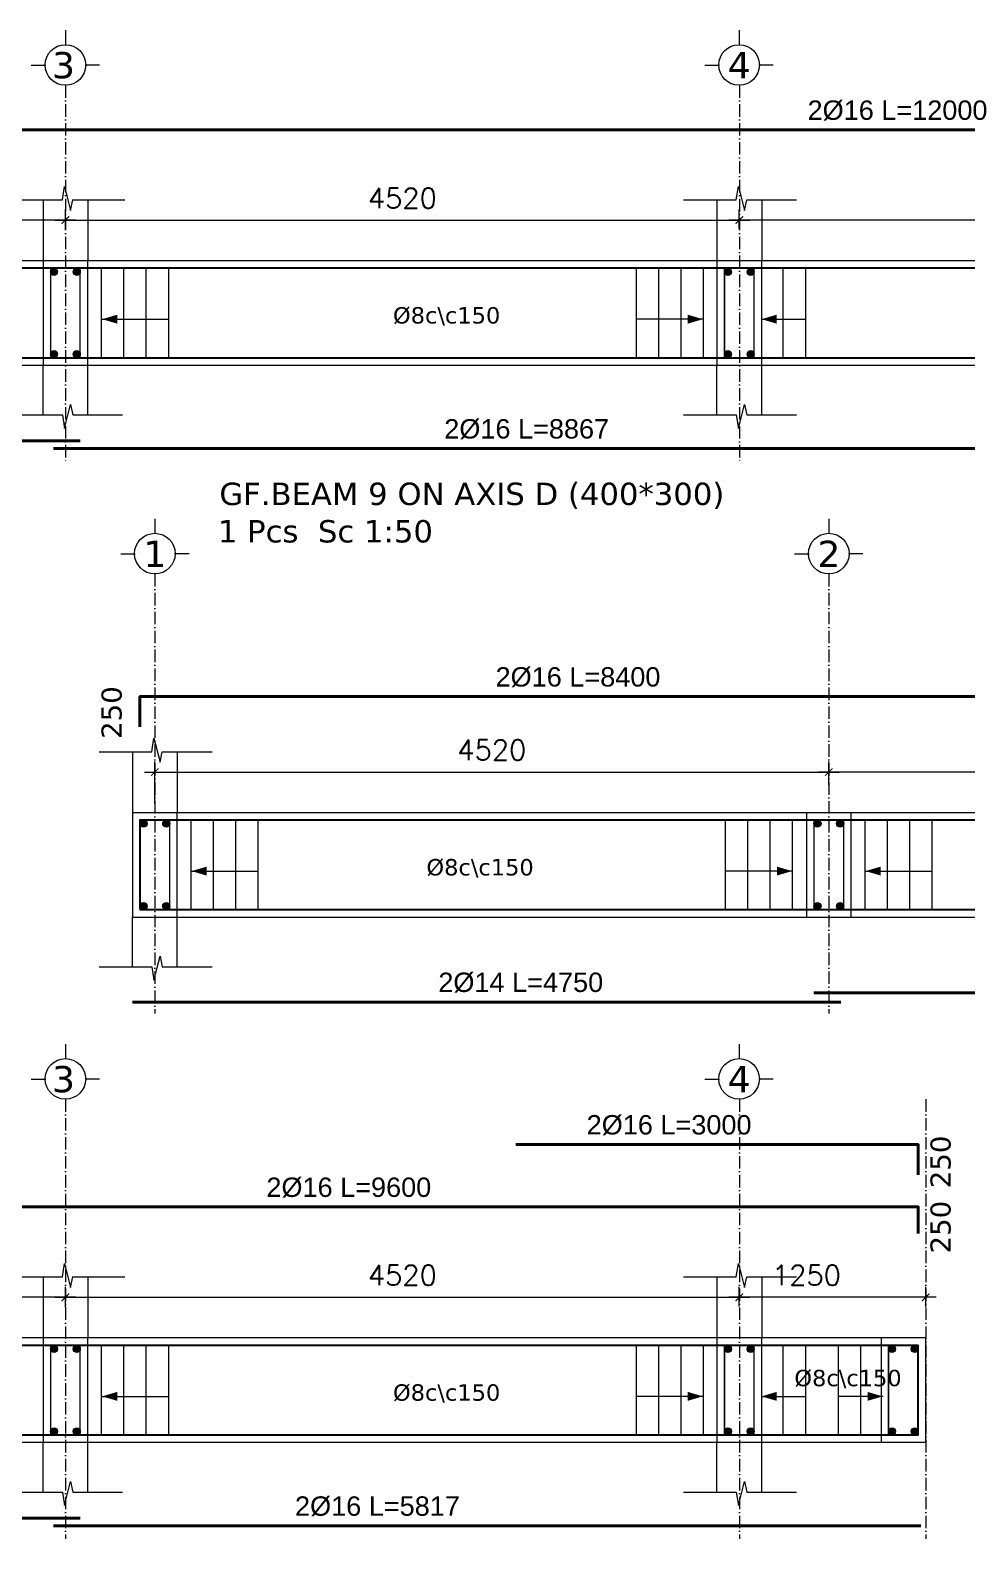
# Model space of a CAD drawing. Header units: inches. Extents: x -17020 to 43805, y -10194 to 123061.
# Drawn here: x 2399 to 3027, y 111904 to 112916 of the extents above; entities that cross this region are included whole.
import ezdxf

# ---------------------------------------------------------------- set-up
doc = ezdxf.new("R2010")
doc.units = ezdxf.units.IN
doc.header["$LTSCALE"] = 0.7
doc.header["$MEASUREMENT"] = 0
doc.linetypes.add('ACAD_ISO10W100', pattern=[18, 12, -3, 0, -3])
doc.layers.get('0').update_dxf_attribs({"lineweight": 13})
doc.layers.get('Defpoints').update_dxf_attribs({"lineweight": 5})
for name, color, linetype, lineweight in [('axis', 254, 'ACAD_ISO10W100', 9), ('BEAM FRAME', 5, 'Continuous', 18), ('COLUMN', 4, 'Continuous', 20), ('elevline', 30, 'Continuous', 20), ('FRAME 070', 5, 'Continuous', 60), ('hatch', 9, 'Continuous', 9), ('renforcment', 141, 'Continuous', 40), ('tex', 3, 'Continuous', 25), ('TEXT', 3, 'Continuous', 25), ('top rein. extension', 50, 'Continuous', 20), ('top renforcment', 7, 'Continuous', 40)]:
    doc.layers.add(name, color=color, linetype=linetype, lineweight=lineweight)
doc.styles.add('100', font='romans.shx', dxfattribs={"height": 13.5})
doc.styles.add('romanc', font='verdana.ttf', dxfattribs={"height": 250})
doc.styles.get("Standard").update_dxf_attribs({"font": 'arial.ttf', "height": 13})
doc.dimstyles.new('100', dxfattribs={"dimtxt": 13.5, "dimasz": 5, "dimexe": 7, "dimexo": 7, "dimgap": 8, "dimtad": 1, "dimdec": 0, "dimlfac": 10, "dimzin": 4, "dimdsep": 46, "dimtxsty": '100', "dimblk": 'ARCHTICK', "dimcen": 0.09, "dimdle": 7, "dimclrd": 1, "dimclre": 8, "dimclrt": 2, "dimadec": 0, "dimazin": 1, "dimtfac": 1, "dimtdec": 0, "dimtix": 1, "dimtofl": 0, "dimtmove": 0, "dimatfit": 3, "dimldrblk": 'ARCHTICK', "dimfxl": 0.18, "dimtolj": 1, "dimtzin": 0, "dimlwd": -1, "dimlwe": -1, "dimarcsym": 0})
doc.dimstyles.get("Standard").update_dxf_attribs({"dimtxt": 13, "dimasz": 5, "dimexe": 0.18, "dimexo": 0.0625, "dimgap": 6, "dimtad": 1, "dimdec": 0, "dimlfac": 10, "dimzin": 0, "dimdsep": 46, "dimtxsty": 'Standard', "dimblk": 'ARCHTICK', "dimcen": 0.09, "dimse1": 1, "dimse2": 1, "dimclrd": 1, "dimclre": 7, "dimclrt": 3, "dimadec": 0, "dimazin": 0, "dimtfac": 1, "dimtdec": 0, "dimtix": 1, "dimtofl": 0, "dimtmove": 0, "dimatfit": 3, "dimldrblk": 'ARCHTICK', "dimfxl": 1, "dimtolj": 1, "dimtzin": 0, "dimarcsym": 0})

# ---------------------------------------------------------------- blocks, each defined once
blk = doc.blocks.new('_ArchTick')
at = {"color": 0, "linetype": 'ByBlock', "lineweight": 0, "const_width": 0.15}
blk.add_lwpolyline([(-0.5, -0.5), (0.5, 0.5)], dxfattribs=at)
blk = doc.blocks.new('*D1272')
at = {"color": 8, "transparency": 16777216}
for p, q in [((2422.7, 112782.3), (2422.7, 112795.9)), ((2874.7, 112782.9), (2874.7, 112795.9))]:
    blk.add_line(p, q, dxfattribs=at)
at = {"color": 1, "transparency": 16777216}
blk.add_line((2415.7, 112788.9), (2881.7, 112788.9), dxfattribs=at)
at = {"layer": 'Defpoints', "color": 0, "transparency": 16777216}
for p in [(2874.7, 112788.9), (2422.7, 112775.3), (2874.7, 112775.9)]:
    blk.add_point(p, dxfattribs=at)
at = {"color": 1, "transparency": 16777216, "xscale": 5, "yscale": 5, "zscale": 5, "rotation": 180}
blk.add_blockref('_ArchTick', (2422.7, 112788.9), dxfattribs=at)
at = {"color": 1, "transparency": 16777216, "xscale": 5, "yscale": 5, "zscale": 5}
blk.add_blockref('_ArchTick', (2874.7, 112788.9), dxfattribs=at)
at = {"color": 2, "transparency": 16777216, "insert": (2648.7, 112803.6), "char_height": 13.5, "attachment_point": 5, "style": '100'}
blk.add_mtext('\\A1;4520', dxfattribs=at)
blk = doc.blocks.new('*D1273')
at = {"layer": 'Defpoints', "color": 0, "transparency": 16777216}
for p in [(2129.7, 112849.4, -157.8), (2129.7, 112849.4), (3329.7, 112849.4, -218.5)]:
    blk.add_point(p, dxfattribs=at)
at = {"layer": 'TEXT', "color": 3, "transparency": 16777216, "insert": (2980.8, 112862.4), "char_height": 13, "attachment_point": 5}
blk.add_mtext('\\A1;2%%C16 L=12000', dxfattribs=at)
blk = doc.blocks.new('*D1274')
at = {"color": 8, "transparency": 16777216}
for p, q in [((1782.7, 112780), (1782.7, 112795.9)), ((2422.7, 112782.3), (2422.7, 112795.9))]:
    blk.add_line(p, q, dxfattribs=at)
at = {"color": 1, "transparency": 16777216}
blk.add_line((2429.7, 112788.9), (1775.7, 112788.9), dxfattribs=at)
at = {"layer": 'Defpoints', "color": 0, "transparency": 16777216}
for p in [(1782.7, 112788.9), (1782.7, 112773), (2422.7, 112775.3)]:
    blk.add_point(p, dxfattribs=at)
at = {"color": 1, "transparency": 16777216, "xscale": 5, "yscale": 5, "zscale": 5, "rotation": 180}
blk.add_blockref('_ArchTick', (1782.7, 112788.9), dxfattribs=at)
at = {"color": 1, "transparency": 16777216, "xscale": 5, "yscale": 5, "zscale": 5}
blk.add_blockref('_ArchTick', (2422.7, 112788.9), dxfattribs=at)
at = {"color": 2, "transparency": 16777216, "insert": (2102.7, 112803.6), "char_height": 13.5, "attachment_point": 5, "style": '100'}
blk.add_mtext('\\A1;6400', dxfattribs=at)
blk = doc.blocks.new('*D1277')
at = {"layer": 'Defpoints', "color": 0, "transparency": 16777216}
for p in [(1772.7, 112640.7, -13652.7), (2432.7, 112640.7, -37100.9), (2432.7, 112640.7)]:
    blk.add_point(p, dxfattribs=at)
at = {"layer": 'TEXT', "color": 3, "transparency": 16777216, "insert": (2120.1, 112653.7), "char_height": 13, "attachment_point": 5}
blk.add_mtext('\\A1;2%%C16 L=6600', dxfattribs=at)
blk = doc.blocks.new('*D1278')
at = {"color": 8, "transparency": 16777216}
for p, q in [((2874.7, 112782.8), (2874.7, 112795.9)), ((3289.8, 112781.3), (3289.8, 112795.9))]:
    blk.add_line(p, q, dxfattribs=at)
at = {"color": 1, "transparency": 16777216}
blk.add_line((3296.8, 112788.9), (2867.7, 112788.9), dxfattribs=at)
at = {"layer": 'Defpoints', "color": 0, "transparency": 16777216}
for p in [(2874.7, 112788.9), (2874.7, 112775.8), (3289.8, 112774.3)]:
    blk.add_point(p, dxfattribs=at)
at = {"color": 1, "transparency": 16777216, "xscale": 5, "yscale": 5, "zscale": 5, "rotation": 180}
blk.add_blockref('_ArchTick', (2874.7, 112788.9), dxfattribs=at)
at = {"color": 1, "transparency": 16777216, "xscale": 5, "yscale": 5, "zscale": 5}
blk.add_blockref('_ArchTick', (3289.8, 112788.9), dxfattribs=at)
at = {"color": 2, "transparency": 16777216, "insert": (3089.5, 112803.6), "char_height": 13.5, "attachment_point": 5, "style": '100'}
blk.add_mtext('\\A1;4150', dxfattribs=at)
blk = doc.blocks.new('*D1280')
at = {"layer": 'Defpoints', "color": 0, "transparency": 16777216}
for p in [(2414.7, 112635.6, -13652.7), (3301.5, 112635.6, -37100.9), (3301.5, 112635.6)]:
    blk.add_point(p, dxfattribs=at)
at = {"layer": 'TEXT', "color": 3, "transparency": 16777216, "insert": (2732.1, 112648.6), "char_height": 13, "attachment_point": 5}
blk.add_mtext('\\A1;2%%C16 L=8867', dxfattribs=at)
blk = doc.blocks.new('*D1303')
at = {"layer": 'Defpoints', "color": 0, "transparency": 16777216}
for p in [(2442.7, 112469.2, -218.4), (2442.7, 112469.2), (3282.7, 112469.2, -167.8)]:
    blk.add_point(p, dxfattribs=at)
at = {"layer": 'TEXT', "color": 3, "transparency": 16777216, "insert": (2766.5, 112482.2), "char_height": 13, "attachment_point": 5}
blk.add_mtext('\\A1;2%%C16 L=8400', dxfattribs=at)
blk = doc.blocks.new('*D1306')
at = {"color": 1, "transparency": 16777216}
blk.add_line((3581.7, 112418.6), (2927.7, 112418.6), dxfattribs=at)
at = {"color": 8, "transparency": 16777216}
for p, q in [((2934.7, 112409.7), (2934.7, 112425.6)), ((3574.7, 112412), (3574.7, 112425.6))]:
    blk.add_line(p, q, dxfattribs=at)
at = {"layer": 'Defpoints', "color": 0, "transparency": 16777216}
for p in [(2934.7, 112418.6), (2934.7, 112402.7), (3574.7, 112405)]:
    blk.add_point(p, dxfattribs=at)
at = {"color": 1, "transparency": 16777216, "xscale": 5, "yscale": 5, "zscale": 5, "rotation": 180}
blk.add_blockref('_ArchTick', (2934.7, 112418.6), dxfattribs=at)
at = {"color": 1, "transparency": 16777216, "xscale": 5, "yscale": 5, "zscale": 5}
blk.add_blockref('_ArchTick', (3574.7, 112418.6), dxfattribs=at)
at = {"color": 2, "transparency": 16777216, "insert": (3254.7, 112433.4), "char_height": 13.5, "attachment_point": 5, "style": '100'}
blk.add_mtext('\\A1;6400', dxfattribs=at)
blk = doc.blocks.new('*D1307')
at = {"color": 1, "transparency": 16777216}
blk.add_line((2475.7, 112418.6), (2941.7, 112418.6), dxfattribs=at)
at = {"color": 8, "transparency": 16777216}
for p, q in [((2482.7, 112397.4), (2482.7, 112425.6)), ((2934.7, 112409.7), (2934.7, 112425.6))]:
    blk.add_line(p, q, dxfattribs=at)
at = {"layer": 'Defpoints', "color": 0, "transparency": 16777216}
for p in [(2934.7, 112418.6), (2934.7, 112402.7), (2482.7, 112390.4)]:
    blk.add_point(p, dxfattribs=at)
at = {"color": 1, "transparency": 16777216, "xscale": 5, "yscale": 5, "zscale": 5, "rotation": 180}
blk.add_blockref('_ArchTick', (2482.7, 112418.6), dxfattribs=at)
at = {"color": 1, "transparency": 16777216, "xscale": 5, "yscale": 5, "zscale": 5}
blk.add_blockref('_ArchTick', (2934.7, 112418.6), dxfattribs=at)
at = {"color": 2, "transparency": 16777216, "insert": (2708.7, 112433.4), "char_height": 13.5, "attachment_point": 5, "style": '100'}
blk.add_mtext('\\A1;4520', dxfattribs=at)
blk = doc.blocks.new('*D1309')
at = {"layer": 'Defpoints', "color": 0, "transparency": 16777216}
for p in [(2467.7, 112264.3, -13652.7), (2942.7, 112264.3, -37100.9), (2942.7, 112264.3)]:
    blk.add_point(p, dxfattribs=at)
at = {"layer": 'TEXT', "color": 3, "transparency": 16777216, "insert": (2728.1, 112277.3), "char_height": 13, "attachment_point": 5}
blk.add_mtext('\\A1;2%%C14 L=4750', dxfattribs=at)
blk = doc.blocks.new('*D1310')
at = {"layer": 'Defpoints', "color": 0, "transparency": 16777216}
for p in [(2924.7, 112270.4, -13652.7), (3584.7, 112270.4, -37100.9), (3584.7, 112270.4)]:
    blk.add_point(p, dxfattribs=at)
at = {"layer": 'TEXT', "color": 3, "transparency": 16777216, "insert": (3272.1, 112283.4), "char_height": 13, "attachment_point": 5}
blk.add_mtext('\\A1;2%%C14 L=6600', dxfattribs=at)
blk = doc.blocks.new('*D1314')
at = {"color": 8, "transparency": 16777216}
for p, q in [((2422.7, 112059.6), (2422.7, 112073.2)), ((2874.7, 112060.2), (2874.7, 112073.2))]:
    blk.add_line(p, q, dxfattribs=at)
at = {"color": 1, "transparency": 16777216}
blk.add_line((2415.7, 112066.2), (2881.7, 112066.2), dxfattribs=at)
at = {"layer": 'Defpoints', "color": 0, "transparency": 16777216}
for p in [(2874.7, 112066.2), (2874.7, 112053.2), (2422.7, 112052.6)]:
    blk.add_point(p, dxfattribs=at)
at = {"color": 1, "transparency": 16777216, "xscale": 5, "yscale": 5, "zscale": 5, "rotation": 180}
blk.add_blockref('_ArchTick', (2422.7, 112066.2), dxfattribs=at)
at = {"color": 1, "transparency": 16777216, "xscale": 5, "yscale": 5, "zscale": 5}
blk.add_blockref('_ArchTick', (2874.7, 112066.2), dxfattribs=at)
at = {"color": 2, "transparency": 16777216, "insert": (2648.7, 112081), "char_height": 13.5, "attachment_point": 5, "style": '100'}
blk.add_mtext('\\A1;4520', dxfattribs=at)
blk = doc.blocks.new('*D1315')
at = {"layer": 'Defpoints', "color": 0, "transparency": 16777216}
for p in [(2065.7, 112126.8, -157.8), (2065.7, 112126.8), (3025.7, 112126.8, -218.5)]:
    blk.add_point(p, dxfattribs=at)
at = {"layer": 'TEXT', "color": 3, "transparency": 16777216, "insert": (2612.8, 112139.8), "char_height": 13, "attachment_point": 5}
blk.add_mtext('\\A1;2%%C16 L=9600', dxfattribs=at)
blk = doc.blocks.new('*D1316')
at = {"color": 8, "transparency": 16777216}
for p, q in [((1782.7, 112057.3), (1782.7, 112073.2)), ((2422.7, 112059.6), (2422.7, 112073.2))]:
    blk.add_line(p, q, dxfattribs=at)
at = {"color": 1, "transparency": 16777216}
blk.add_line((2429.7, 112066.2), (1775.7, 112066.2), dxfattribs=at)
at = {"layer": 'Defpoints', "color": 0, "transparency": 16777216}
for p in [(1782.7, 112066.2), (1782.7, 112050.3), (2422.7, 112052.6)]:
    blk.add_point(p, dxfattribs=at)
at = {"color": 1, "transparency": 16777216, "xscale": 5, "yscale": 5, "zscale": 5, "rotation": 180}
blk.add_blockref('_ArchTick', (1782.7, 112066.2), dxfattribs=at)
at = {"color": 1, "transparency": 16777216, "xscale": 5, "yscale": 5, "zscale": 5}
blk.add_blockref('_ArchTick', (2422.7, 112066.2), dxfattribs=at)
at = {"color": 2, "transparency": 16777216, "insert": (2102.7, 112081), "char_height": 13.5, "attachment_point": 5, "style": '100'}
blk.add_mtext('\\A1;6400', dxfattribs=at)
blk = doc.blocks.new('*D1320')
at = {"layer": 'Defpoints', "color": 0, "transparency": 16777216}
for p in [(1772.7, 111918, -13652.7), (2432.7, 111918, -37100.9), (2432.7, 111918)]:
    blk.add_point(p, dxfattribs=at)
at = {"layer": 'TEXT', "color": 3, "transparency": 16777216, "insert": (2120.1, 111931), "char_height": 13, "attachment_point": 5}
blk.add_mtext('\\A1;2%%C16 L=6600', dxfattribs=at)
blk = doc.blocks.new('*D1321')
at = {"color": 8, "transparency": 16777216}
for p, q in [((2874.7, 112060.1), (2874.7, 112073.2)), ((2999.7, 112059.9), (2999.7, 112073.2))]:
    blk.add_line(p, q, dxfattribs=at)
at = {"color": 1, "transparency": 16777216}
blk.add_line((3006.7, 112066.2), (2867.7, 112066.2), dxfattribs=at)
at = {"layer": 'Defpoints', "color": 0, "transparency": 16777216}
for p in [(2874.7, 112066.2), (2874.7, 112053.1), (2999.7, 112052.9)]:
    blk.add_point(p, dxfattribs=at)
at = {"color": 1, "transparency": 16777216, "xscale": 5, "yscale": 5, "zscale": 5, "rotation": 180}
blk.add_blockref('_ArchTick', (2874.7, 112066.2), dxfattribs=at)
at = {"color": 1, "transparency": 16777216, "xscale": 5, "yscale": 5, "zscale": 5}
blk.add_blockref('_ArchTick', (2999.7, 112066.2), dxfattribs=at)
at = {"color": 2, "transparency": 16777216, "insert": (2919.7, 112081), "char_height": 13.5, "attachment_point": 5, "style": '100'}
blk.add_mtext('\\A1;1250', dxfattribs=at)
blk = doc.blocks.new('*D1323')
at = {"layer": 'Defpoints', "color": 0, "transparency": 16777216}
for p in [(2414.7, 111912.9, -13652.7), (2996.4, 111912.9, -37100.9), (2996.4, 111912.9)]:
    blk.add_point(p, dxfattribs=at)
at = {"layer": 'TEXT', "color": 3, "transparency": 16777216, "insert": (2632, 111925.9), "char_height": 13, "attachment_point": 5}
blk.add_mtext('\\A1;2%%C16 L=5817', dxfattribs=at)
blk = doc.blocks.new('*D1340')
at = {"layer": 'Defpoints', "color": 0, "transparency": 16777216}
for p in [(2724.7, 112168.7, -209.5), (3024.7, 112168.7, -218.4), (3024.7, 112168.7)]:
    blk.add_point(p, dxfattribs=at)
at = {"layer": 'TEXT', "color": 3, "transparency": 16777216, "insert": (2827.6, 112181.7), "char_height": 13, "attachment_point": 5}
blk.add_mtext('\\A1;2%%C16 L=3000', dxfattribs=at)

msp = doc.modelspace()

# ---------------------------------------------------------------- hatches: boundary and pattern name
at = {"layer": 'elevline'}
for points in [[(2417.48, 112754.19, 1), (2412.72, 112754.19, 1)], [(2427.96, 112754.19, -1), (2432.72, 112754.19, -1)], [(2869.48, 112754.19, 1), (2864.72, 112754.19, 1)], [(2879.96, 112754.19, -1), (2884.72, 112754.19, -1)], [(2417.48, 112698.95, -1), (2412.72, 112698.95, -1)], [(2427.96, 112698.95, 1), (2432.72, 112698.95, 1)], [(2869.48, 112698.95, -1), (2864.72, 112698.95, -1)], [(2879.96, 112698.95, 1), (2884.72, 112698.95, 1)], [(2477.48, 112383.93, 1), (2472.72, 112383.93, 1)], [(2487.96, 112383.93, -1), (2492.72, 112383.93, -1)], [(2929.48, 112383.93, 1), (2924.72, 112383.93, 1)], [(2939.96, 112383.93, -1), (2944.72, 112383.93, -1)], [(2477.48, 112328.69, -1), (2472.72, 112328.69, -1)], [(2487.96, 112328.69, 1), (2492.72, 112328.69, 1)], [(2929.48, 112328.69, -1), (2924.72, 112328.69, -1)], [(2939.96, 112328.69, 1), (2944.72, 112328.69, 1)], [(2417.48, 112031.53, 1), (2412.72, 112031.53, 1)], [(2427.96, 112031.53, -1), (2432.72, 112031.53, -1)], [(2869.48, 112031.53, 1), (2864.72, 112031.53, 1)], [(2879.96, 112031.53, -1), (2884.72, 112031.53, -1)], [(2979.48, 112031.53, 1), (2974.72, 112031.53, 1)], [(2989.96, 112031.53, -1), (2994.72, 112031.53, -1)], [(2417.48, 111976.29, -1), (2412.72, 111976.29, -1)], [(2427.96, 111976.29, 1), (2432.72, 111976.29, 1)], [(2869.48, 111976.29, -1), (2864.72, 111976.29, -1)], [(2879.96, 111976.29, 1), (2884.72, 111976.29, 1)], [(2979.48, 111976.29, -1), (2974.72, 111976.29, -1)], [(2989.96, 111976.29, 1), (2994.72, 111976.29, 1)]]:
    msp.add_hatch(color=256, dxfattribs=at).paths.add_polyline_path(points)

# ---------------------------------------------------------------- linework, layer by layer
at = {"layer": 'axis'}
for p, q in [((2422.72, 112879.33), (2422.72, 112626.83)), ((2874.72, 112879.33), (2874.72, 112626.83)), ((2482.72, 112551.5), (2482.72, 112256.57)), ((2934.72, 112551.5), (2934.72, 112256.57)), ((2934.72, 112551.5), (2934.72, 112256.57)), ((2422.72, 112199.1), (2422.72, 111904.17)), ((2874.72, 112199.1), (2874.72, 111904.17)), ((2999.72, 112199.1), (2999.72, 111904.17))]:
    msp.add_line(p, q, dxfattribs=at)
at = {"layer": 'BEAM FRAME', "elevation": 217.91}
for points in [[(1155.72, 112691.57), (3304.76, 112691.57), (3304.76, 112761.57), (1155.72, 112761.57)], [(2467.72, 112321.31), (4151.72, 112321.31), (4151.72, 112391.31), (2467.72, 112391.31)], [(1125.72, 111968.91), (2999.72, 111968.91), (2999.72, 112038.91), (1125.72, 112038.91)]]:
    msp.add_lwpolyline(points, close=True, dxfattribs=at)
at = {"layer": 'COLUMN', "lineweight": 20}
for p, q in [((2407.72, 112802.49, 217.91), (2407.72, 112761.57, 217.91)), ((2437.72, 112802.49, 217.91), (2437.72, 112761.57, 217.91)), ((2859.72, 112802.49, 217.91), (2859.72, 112761.57, 217.91)), ((2889.72, 112802.49, 217.91), (2889.72, 112761.57, 217.91)), ((2407.72, 112658.14, 217.91), (2407.72, 112691.57, 217.91)), ((2437.72, 112658.14, 217.91), (2437.72, 112691.57, 217.91)), ((2859.72, 112658.14, 217.91), (2859.72, 112691.57, 217.91)), ((2889.72, 112658.14, 217.91), (2889.72, 112691.57, 217.91)), ((2467.72, 112432.24, 217.91), (2467.72, 112391.31, 217.91)), ((2497.72, 112432.24, 217.91), (2497.72, 112391.31, 217.91)), ((2467.72, 112287.88, 217.91), (2467.72, 112321.31, 217.91)), ((2497.72, 112287.88, 217.91), (2497.72, 112321.31, 217.91)), ((2407.72, 112079.84, 217.91), (2407.72, 112038.91, 217.91)), ((2437.72, 112079.84, 217.91), (2437.72, 112038.91, 217.91)), ((2859.72, 112079.84, 217.91), (2859.72, 112038.91, 217.91)), ((2889.72, 112079.84, 217.91), (2889.72, 112038.91, 217.91)), ((2407.72, 111935.48, 217.91), (2407.72, 111968.91, 217.91)), ((2437.72, 111935.48, 217.91), (2437.72, 111968.91, 217.91)), ((2859.72, 111935.48, 217.91), (2859.72, 111968.91, 217.91)), ((2889.72, 111935.48, 217.91), (2889.72, 111968.91, 217.91))]:
    msp.add_line(p, q, dxfattribs=at)
at = {"layer": 'elevline'}
for p, q in [((2447.03, 112696.57), (2447.03, 112756.57)), ((2461.99, 112696.57), (2461.99, 112756.57)), ((2476.99, 112696.57), (2476.99, 112756.57)), ((2491.99, 112696.57), (2491.99, 112756.57)), ((2805.65, 112696.57), (2805.65, 112756.57)), ((2820.65, 112696.57), (2820.65, 112756.57)), ((2835.65, 112696.57), (2835.65, 112756.57)), ((2850.61, 112696.57), (2850.61, 112756.57)), ((2864.68, 112696.57), (2864.68, 112756.57)), ((2904.21, 112696.57), (2904.21, 112756.57)), ((2919.21, 112696.57), (2919.21, 112756.57)), ((2507.03, 112326.31), (2507.03, 112386.31)), ((2521.99, 112326.31), (2521.99, 112386.31)), ((2536.99, 112326.31), (2536.99, 112386.31)), ((2551.99, 112326.31), (2551.99, 112386.31)), ((2865.45, 112326.31), (2865.45, 112386.31)), ((2880.45, 112326.31), (2880.45, 112386.31)), ((2895.45, 112326.31), (2895.45, 112386.31)), ((2910.41, 112326.31), (2910.41, 112386.31)), ((2959.03, 112326.31), (2959.03, 112386.31)), ((2973.99, 112326.31), (2973.99, 112386.31)), ((2988.99, 112326.31), (2988.99, 112386.31)), ((3003.99, 112326.31), (3003.99, 112386.31)), ((2447.03, 111973.91), (2447.03, 112033.91)), ((2461.99, 111973.91), (2461.99, 112033.91)), ((2476.99, 111973.91), (2476.99, 112033.91)), ((2491.99, 111973.91), (2491.99, 112033.91)), ((2805.65, 111973.91), (2805.65, 112033.91)), ((2820.65, 111973.91), (2820.65, 112033.91)), ((2835.65, 111973.91), (2835.65, 112033.91)), ((2850.61, 111973.91), (2850.61, 112033.91)), ((2864.68, 111973.91), (2864.68, 112033.91)), ((2904.21, 111973.91), (2904.21, 112033.91)), ((2919.21, 111973.91), (2919.21, 112033.91)), ((2941.22, 111973.91), (2941.22, 112033.91)), ((2956.22, 111973.91), (2956.22, 112033.91)), ((2974.68, 111973.91), (2974.68, 112033.91))]:
    msp.add_line(p, q, dxfattribs=at)
for centre in [(2415.1, 112754.19), (2430.34, 112754.19), (2867.1, 112754.19), (2882.34, 112754.19), (2415.1, 112698.95), (2430.34, 112698.95), (2867.1, 112698.95), (2882.34, 112698.95), (2475.1, 112383.93), (2490.34, 112383.93), (2927.1, 112383.93), (2942.34, 112383.93), (2475.1, 112328.69), (2490.34, 112328.69), (2927.1, 112328.69), (2942.34, 112328.69), (2415.1, 112031.53), (2430.34, 112031.53), (2867.1, 112031.53), (2882.34, 112031.53), (2977.1, 112031.53), (2992.34, 112031.53), (2415.1, 111976.29), (2430.34, 111976.29), (2867.1, 111976.29), (2882.34, 111976.29), (2977.1, 111976.29), (2992.34, 111976.29)]:
    msp.add_circle(centre, 2.38, dxfattribs=at)
at = {"layer": 'FRAME 070', "lineweight": 20}
for p, q in [((2385.33, 112802.49, 217.91), (2420.69, 112802.49, 217.91)), ((2420.69, 112802.49, 217.91), (2422.04, 112811.49, 217.91)), ((2422.04, 112811.49, 217.91), (2426.22, 112795.42, 217.91)), ((2426.22, 112795.42, 217.91), (2427.73, 112802.49, 217.91)), ((2427.25, 112802.49, 217.91), (2462.6, 112802.49, 217.91)), ((2837.33, 112802.49, 217.91), (2872.69, 112802.49, 217.91)), ((2872.69, 112802.49, 217.91), (2874.04, 112811.49, 217.91)), ((2874.04, 112811.49, 217.91), (2878.22, 112795.42, 217.91)), ((2878.22, 112795.42, 217.91), (2879.73, 112802.49, 217.91)), ((2879.73, 112802.49, 217.91), (2913.11, 112802.49, 217.91)), ((2422.04, 112649.14, 217.91), (2426.22, 112665.22, 217.91)), ((2426.22, 112665.22, 217.91), (2427.73, 112658.14, 217.91)), ((2874.04, 112649.14, 217.91), (2878.22, 112665.22, 217.91)), ((2878.22, 112665.22, 217.91), (2879.73, 112658.14, 217.91)), ((2385.33, 112658.14, 217.91), (2420.69, 112658.14, 217.91)), ((2420.69, 112658.14, 217.91), (2422.04, 112649.14, 217.91)), ((2427.73, 112658.14, 217.91), (2461.11, 112658.14, 217.91)), ((2837.33, 112658.14, 217.91), (2872.69, 112658.14, 217.91)), ((2872.69, 112658.14, 217.91), (2874.04, 112649.14, 217.91)), ((2879.73, 112658.14, 217.91), (2913.11, 112658.14, 217.91)), ((2480.69, 112432.24, 217.91), (2482.04, 112441.24, 217.91)), ((2482.04, 112441.24, 217.91), (2486.22, 112425.16, 217.91)), ((2445.33, 112432.24, 217.91), (2480.69, 112432.24, 217.91)), ((2486.22, 112425.16, 217.91), (2487.73, 112432.24, 217.91)), ((2487.73, 112432.24, 217.91), (2521.11, 112432.24, 217.91)), ((2445.33, 112287.88, 217.91), (2480.69, 112287.88, 217.91)), ((2480.69, 112287.88, 217.91), (2482.04, 112278.88, 217.91)), ((2482.04, 112278.88, 217.91), (2486.22, 112294.96, 217.91)), ((2486.22, 112294.96, 217.91), (2487.73, 112287.88, 217.91)), ((2487.73, 112287.88, 217.91), (2521.11, 112287.88, 217.91)), ((2420.69, 112079.84, 217.91), (2422.04, 112088.84, 217.91)), ((2422.04, 112088.84, 217.91), (2426.22, 112072.76, 217.91)), ((2872.69, 112079.84, 217.91), (2874.04, 112088.84, 217.91)), ((2874.04, 112088.84, 217.91), (2878.22, 112072.76, 217.91)), ((2385.33, 112079.84, 217.91), (2420.69, 112079.84, 217.91)), ((2426.22, 112072.76, 217.91), (2427.73, 112079.84, 217.91)), ((2427.25, 112079.84, 217.91), (2462.6, 112079.84, 217.91)), ((2837.33, 112079.84, 217.91), (2872.69, 112079.84, 217.91)), ((2878.22, 112072.76, 217.91), (2879.73, 112079.84, 217.91)), ((2879.73, 112079.84, 217.91), (2913.11, 112079.84, 217.91)), ((2422.04, 111926.48, 217.91), (2426.22, 111942.56, 217.91)), ((2426.22, 111942.56, 217.91), (2427.73, 111935.48, 217.91)), ((2874.04, 111926.48, 217.91), (2878.22, 111942.56, 217.91)), ((2878.22, 111942.56, 217.91), (2879.73, 111935.48, 217.91)), ((2385.33, 111935.48, 217.91), (2420.69, 111935.48, 217.91)), ((2420.69, 111935.48, 217.91), (2422.04, 111926.48, 217.91)), ((2427.73, 111935.48, 217.91), (2461.11, 111935.48, 217.91)), ((2837.33, 111935.48, 217.91), (2872.69, 111935.48, 217.91)), ((2872.69, 111935.48, 217.91), (2874.04, 111926.48, 217.91)), ((2879.73, 111935.48, 217.91), (2913.11, 111935.48, 217.91))]:
    msp.add_line(p, q, dxfattribs=at)
at = {"layer": 'FRAME 070', "lineweight": 15}
for points in [[(2407.72, 112691.57), (2437.72, 112691.57), (2437.72, 112761.57), (2407.72, 112761.57)], [(2859.72, 112691.57), (2889.72, 112691.57), (2889.72, 112761.57), (2859.72, 112761.57)], [(2467.72, 112321.31), (2497.72, 112321.31), (2497.72, 112391.31), (2467.72, 112391.31)], [(2919.72, 112321.31), (2949.72, 112321.31), (2949.72, 112391.31), (2919.72, 112391.31)], [(2407.72, 111968.91), (2437.72, 111968.91), (2437.72, 112038.91), (2407.72, 112038.91)], [(2859.72, 111968.91), (2889.72, 111968.91), (2889.72, 112038.91), (2859.72, 112038.91)], [(2969.72, 111968.91), (2999.72, 111968.91), (2999.72, 112038.91), (2969.72, 112038.91)]]:
    msp.add_lwpolyline(points, close=True, dxfattribs=at)
at = {"layer": 'hatch'}
for p, q in [((2422.72, 112916.3), (2422.72, 112906.57)), ((2874.52, 112916.3), (2874.52, 112906.57)), ((2399.8, 112892.82), (2409.53, 112892.82)), ((2445.64, 112892.82), (2435.91, 112892.82)), ((2851.6, 112892.82), (2861.33, 112892.82)), ((2897.44, 112892.82), (2887.71, 112892.82)), ((2482.72, 112588.47), (2482.72, 112578.74)), ((2934.72, 112588.47), (2934.72, 112578.74)), ((2459.8, 112565), (2469.53, 112565)), ((2505.64, 112565), (2495.91, 112565)), ((2911.8, 112565), (2921.53, 112565)), ((2957.64, 112565), (2947.91, 112565)), ((2422.72, 112236.08), (2422.72, 112226.34)), ((2874.52, 112236.08), (2874.52, 112226.34)), ((2399.8, 112212.6), (2409.53, 112212.6)), ((2445.64, 112212.6), (2435.91, 112212.6)), ((2851.6, 112212.6), (2861.33, 112212.6)), ((2897.44, 112212.6), (2887.71, 112212.6))]:
    msp.add_line(p, q, dxfattribs=at)
for centre in [(2422.72, 112892.95), (2874.52, 112892.95), (2482.72, 112565.12), (2934.72, 112565.12), (2422.72, 112212.72), (2874.52, 112212.72)]:
    msp.add_circle(centre, 13.62, dxfattribs=at)
at = {"layer": 'renforcment', "lineweight": -2, "elevation": 217.91}
for points in [[(1160.72, 112696.57), (3299.76, 112696.57), (3299.76, 112756.57), (1160.72, 112756.57)], [(2472.72, 112326.31), (4146.72, 112326.31), (4146.72, 112386.31), (2472.72, 112386.31)], [(1130.72, 111973.91), (2994.72, 111973.91), (2994.72, 112033.91), (1130.72, 112033.91)]]:
    msp.add_lwpolyline(points, close=True, dxfattribs=at)
at = {"layer": 'top rein. extension'}
for p, q in [((2447.03, 112722.41), (2491.99, 112722.41)), ((2850.61, 112722.41), (2805.65, 112722.41)), ((2889.25, 112722.41), (2919.21, 112722.41)), ((2507.03, 112352.15), (2551.99, 112352.15)), ((2910.41, 112352.15), (2865.45, 112352.15)), ((2959.03, 112352.15), (3003.99, 112352.15)), ((2447.03, 111999.75), (2491.99, 111999.75)), ((2850.61, 111999.75), (2805.65, 111999.75)), ((2889.25, 111999.75), (2919.21, 111999.75)), ((2971.18, 111999.75), (2941.22, 111999.75))]:
    msp.add_line(p, q, dxfattribs=at)
for points in [[(2457.5, 112725.41), (2447.38, 112722.41), (2457.5, 112719.41)], [(2840.13, 112725.41), (2850.26, 112722.41), (2840.13, 112719.41)], [(2899.73, 112725.41), (2889.6, 112722.41), (2899.73, 112719.41)], [(2517.5, 112355.15), (2507.38, 112352.15), (2517.5, 112349.15)], [(2899.93, 112355.15), (2910.06, 112352.15), (2899.93, 112349.15)], [(2969.5, 112355.15), (2959.38, 112352.15), (2969.5, 112349.15)], [(2457.5, 112002.75), (2447.38, 111999.75), (2457.5, 111996.75)], [(2840.13, 112002.75), (2850.26, 111999.75), (2840.13, 111996.75)], [(2899.73, 112002.75), (2889.6, 111999.75), (2899.73, 111996.75)], [(2960.7, 112002.75), (2970.83, 111999.75), (2960.7, 111996.75)]]:
    msp.add_solid(points, dxfattribs=at)
at = {"layer": 'top renforcment'}
for p, q in [((2432.72, 112640.69), (1772.72, 112640.69)), ((3301.46, 112635.57), (2414.72, 112635.57)), ((3584.72, 112270.43), (2924.72, 112270.43)), ((2942.72, 112264.29), (2467.72, 112264.29)), ((2432.72, 111918.03), (1772.72, 111918.03)), ((2996.42, 111912.92), (2414.72, 111912.92))]:
    msp.add_line(p, q, dxfattribs=at)
for points in [[(2129.69, 112849.44), (3299.76, 112849.44), (3299.76, 112831.55)], [(2472.72, 112448.91), (2472.72, 112469.18), (3282.69, 112469.18)], [(2994.72, 112148.42), (2994.72, 112168.69), (2724.72, 112168.69)], [(2065.69, 112126.79), (2994.72, 112126.79), (2994.72, 112108.9)]]:
    msp.add_lwpolyline(points, dxfattribs=at)
at = {"layer": 'top renforcment', "lineweight": 15}
for points in [[(2412.72, 112696.57), (2432.72, 112696.57), (2432.72, 112756.57), (2412.72, 112756.57)], [(2864.72, 112696.57), (2884.72, 112696.57), (2884.72, 112756.57), (2864.72, 112756.57)], [(2472.72, 112326.31), (2492.72, 112326.31), (2492.72, 112386.31), (2472.72, 112386.31)], [(2924.72, 112326.31), (2944.72, 112326.31), (2944.72, 112386.31), (2924.72, 112386.31)], [(2412.72, 111973.91), (2432.72, 111973.91), (2432.72, 112033.91), (2412.72, 112033.91)], [(2864.72, 111973.91), (2884.72, 111973.91), (2884.72, 112033.91), (2864.72, 112033.91)], [(2974.72, 111973.91), (2994.72, 111973.91), (2994.72, 112033.91), (2974.72, 112033.91)]]:
    msp.add_lwpolyline(points, close=True, dxfattribs=at)

# ---------------------------------------------------------------- texts
at = {"layer": 'tex', "style": 'romanc'}
for p in [(2642.43, 112719.5, -33436.19), (2664.86, 112349.24, -33436.19), (2911.61, 112006.56, -33436.19), (2642.43, 111996.84, -33436.19)]:
    msp.add_text('%%C8c\\c150', height=11, dxfattribs=at).set_placement(p)
at = {"layer": 'TEXT', "style": 'romanc'}
for s, height, p in [('3', 17.6, (2413.77, 112884.03)), ('4', 17.6, (2866.92, 112884.02)), ('GF.BEAM 9 ON AXIS D (400*300)', 15, (2525.97, 112597.73)), ('1 Pcs  Sc 1:50 ', 15, (2524.95, 112572.63)), ('1', 17.6, (2475.12, 112556.2)), ('2', 17.6, (2927.12, 112556.2)), ('3', 17.6, (2413.77, 112203.8)), ('4', 17.6, (2866.92, 112203.8))]:
    msp.add_text(s, height=height, dxfattribs=at).set_placement(p)
for p in [(2460.43, 112440.82, -72739.24), (3016.4, 112139.36, -73175.05), (3016.4, 112095.61, -73175.05)]:
    msp.add_text('250', height=13.5, rotation=90, dxfattribs=at).set_placement(p)

# ---------------------------------------------------------------- dimensions: what is measured, and where the dimension line sits
for base, p1, p2, picture, middle in [((1782.72, 112788.86), (2422.72, 112775.27), (1782.72, 112772.95), '*D1274', (2102.72, 112788.86)), ((2874.72, 112788.86), (3289.76, 112774.29), (2874.72, 112775.75), '*D1278', (3089.54, 112788.86)), ((2934.72, 112418.61), (3574.72, 112405.01), (2934.72, 112402.7), '*D1306', (3254.72, 112418.61)), ((1782.72, 112066.21), (2422.72, 112052.62), (1782.72, 112050.3), '*D1316', (2102.72, 112066.21)), ((2874.72, 112066.21), (2999.72, 112052.89), (2874.72, 112053.1), '*D1321', (2919.72, 112066.21))]:
    dim = msp.add_linear_dim(base=base, p1=p1, p2=p2, angle=180, dimstyle='100')
    dim.commit()
    dim.dimension.update_dxf_attribs({"geometry": picture, "text_midpoint": middle, "dimtype": 160})
for base, p1, p2, picture, middle in [((2874.72, 112788.86), (2422.72, 112775.27), (2874.72, 112775.87), '*D1272', (2648.72, 112788.86)), ((2934.72, 112418.61), (2482.72, 112390.41), (2934.72, 112402.7), '*D1307', (2708.72, 112418.61)), ((2874.72, 112066.21), (2422.72, 112052.62), (2874.72, 112053.21), '*D1314', (2648.72, 112066.21))]:
    dim = msp.add_linear_dim(base=base, p1=p1, p2=p2, dimstyle='100')
    dim.commit()
    dim.dimension.update_dxf_attribs({"geometry": picture, "text_midpoint": middle, "dimtype": 160})
at = {"layer": 'TEXT'}
for base, p1, p2, angle, text, picture, middle in [((2129.69, 112849.44), (3329.66, 112849.44, -218.54), (2129.69, 112849.44, -157.78), 180, '2%%C16 L=<>', '*D1273', (2980.77, 112849.44)), ((2432.72, 112640.69, 12366.96), (1772.72, 112640.69, -1285.72), (2432.72, 112640.69, -24733.92), 0, '2%%C16 L=<>', '*D1277', (2120.11, 112640.69, 12366.96)), ((3301.46, 112635.57, 12366.96), (2414.72, 112635.57, -1285.72), (3301.46, 112635.57, -24733.92), 0, '2%%C16 L=<>', '*D1280', (2732.06, 112635.57, 12366.96)), ((2442.72, 112469.18), (3282.69, 112469.18, -167.76), (2442.72, 112469.18, -218.39), 180, '2%%C16 L=<>', '*D1303', (2766.49, 112469.18)), ((2942.72, 112264.29, 12366.96), (2467.72, 112264.29, -1285.72), (2942.72, 112264.29, -24733.92), 0, '2%%C14 L=<>', '*D1309', (2728.1, 112264.29, 12366.96)), ((3584.72, 112270.43, 12366.96), (2924.72, 112270.43, -1285.72), (3584.72, 112270.43, -24733.92), 0, '2%%C14 L=<>', '*D1310', (3272.11, 112270.43, 12366.96)), ((3024.72, 112168.69), (2724.72, 112168.69, -209.54), (3024.72, 112168.69, -218.39), 0, '2%%C16 L=<>', '*D1340', (2827.58, 112168.69)), ((2065.69, 112126.79), (3025.72, 112126.79, -218.54), (2065.69, 112126.79, -157.78), 180, '2%%C16 L=<>', '*D1315', (2612.83, 112126.79)), ((2432.72, 111918.03, 12366.96), (1772.72, 111918.03, -1285.72), (2432.72, 111918.03, -24733.92), 0, '2%%C16 L=<>', '*D1320', (2120.11, 111918.03, 12366.96)), ((2996.42, 111912.92, 12366.96), (2414.72, 111912.92, -1285.72), (2996.42, 111912.92, -24733.92), 0, '2%%C16 L=<>', '*D1323', (2632.01, 111912.92, 12366.96))]:
    dim = msp.add_linear_dim(base=base, p1=p1, p2=p2, angle=angle, text=text, dimstyle='Standard', override={"dimsd1": 1, "dimsd2": 1, "dimfxl": 0.1, "dimfxlon": 1}, dxfattribs=at)
    dim.commit()
    dim.dimension.update_dxf_attribs({"geometry": picture, "text_midpoint": middle, "dimtype": 161})

doc.saveas('drawing.dxf')
